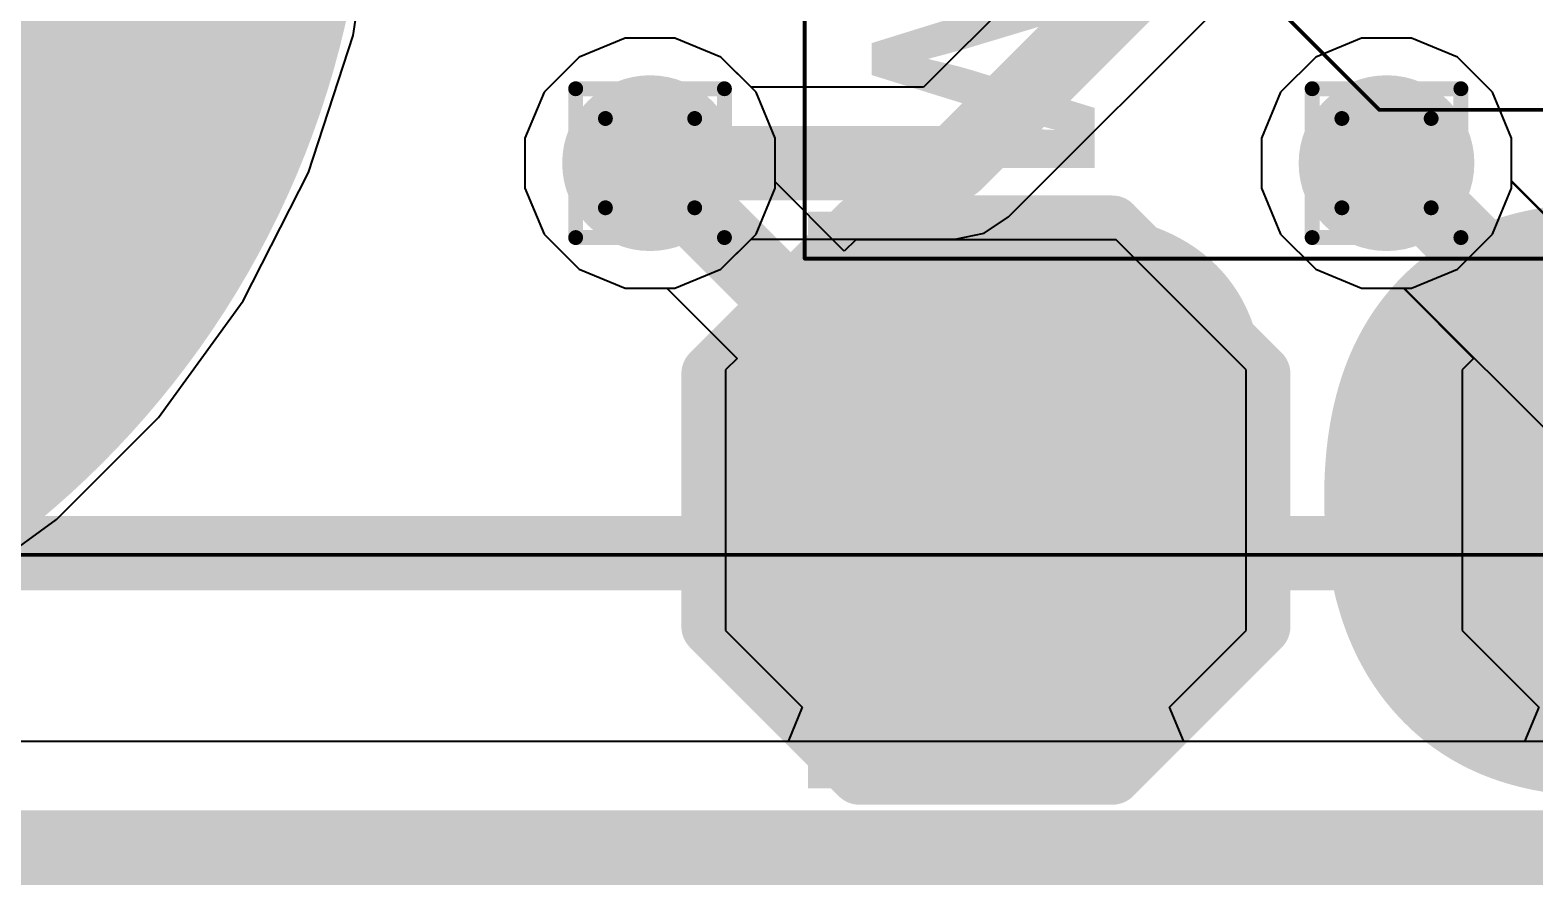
# Model space of a CAD drawing. Header units: inches. Extents: x -6 to 5433, y -4 to 5447.
# Drawn here: x 1.95 to 7.08, y -3.63 to -0.71 of the extents above; entities that cross this region are included whole.
import ezdxf

# ---------------------------------------------------------------- set-up
doc = ezdxf.new("R2010")
doc.units = ezdxf.units.IN
for name, color, linetype in [('Board_outline', 216, 'Continuous'), ('Bottom Layer', 5, 'Continuous'), ('Bottom Overlay', 54, 'Continuous'), ('Bottom Paste', 16, 'Continuous'), ('Bottom Solder', 6, 'Continuous'), ('Drill Drawing', 1, 'Continuous'), ('Ground', 16, 'Continuous'), ('Mechanical 4', 56, 'Continuous'), ('Multi-Layer', 9, 'Continuous'), ('Power', 76, 'Continuous'), ('Top Layer', 1, 'Continuous'), ('Top Overlay', 2, 'Continuous'), ('Top Solder', 216, 'Continuous'), ('Via Holes', 16, 'Continuous')]:
    doc.layers.add(name, color=color, linetype=linetype)
doc.styles.add('Arial_Bold', font='', dxfattribs={"height": 0.2})
doc.styles.get('Arial_Bold').set_extended_font_data('Arial', bold=True)

# ---------------------------------------------------------------- blocks, each defined once
blk = doc.blocks.new('T__________B_115')
at = {"layer": 'Bottom Layer'}
blk.add_hatch(color=5, dxfattribs=at).paths.add_polyline_path([(0.381, 0.762), (-0.381, 0.762), (-0.762, 0.381), (-0.762, -0.381), (-0.381, -0.762), (0.381, -0.762), (0.762, -0.381), (0.762, 0.381)])
at = {"layer": 'Bottom Paste'}
blk.add_hatch(color=16, dxfattribs=at).paths.add_polyline_path([(0.381, 0.762), (-0.381, 0.762), (-0.762, 0.381), (-0.762, -0.381), (-0.381, -0.762), (0.381, -0.762), (0.762, -0.381), (0.762, 0.381)])
at = {"layer": 'Bottom Solder'}
blk.add_hatch(color=6, dxfattribs=at).paths.add_polyline_path([(0.4318, 0.8636), (-0.4318, 0.8636), (-0.8636, 0.4318), (-0.8636, -0.4318), (-0.4318, -0.8636), (0.4318, -0.8636), (0.8636, -0.4318), (0.8636, 0.4318)])
at = {"layer": 'Bottom Overlay'}
for points in [[(-0.4318, 0.9398, 0.2, 0.2, 0), (-0.9398, 0.4318, 0.2, 0.2, 0)], [(-0.4318, 0.9398, 0.2, 0.2, 0), (0.4318, 0.9398, 0.2, 0.2, 0)], [(0.4318, 0.9398, 0.2, 0.2, 0), (0.9398, 0.4318, 0.2, 0.2, 0)], [(-0.9398, 0.4318, 0.2, 0.2, 0), (-0.9398, -0.4318, 0.2, 0.2, 0)], [(0.9398, 0.4318, 0.2, 0.2, 0), (0.9398, -0.4318, 0.2, 0.2, 0)], [(-0.9398, -0.4318, 0.2, 0.2, 0), (-0.4318, -0.9398, 0.2, 0.2, 0)], [(0.9398, -0.4318, 0.2, 0.2, 0), (0.4318, -0.9398, 0.2, 0.2, 0)], [(-0.4318, -0.9398, 0.2, 0.2, 0), (0.4318, -0.9398, 0.2, 0.2, 0)]]:
    blk.add_lwpolyline(points, format="xyseb", dxfattribs=at)
for points in [[(-0.4818, 0.9398, 0.1, 0.1, 1), (-0.3818, 0.9398, 0.1, 0.1, 1)], [(-0.4818, 0.9398, 0.1, 0.1, 1), (-0.3818, 0.9398, 0.1, 0.1, 1)], [(0.3818, 0.9398, 0.1, 0.1, 1), (0.4818, 0.9398, 0.1, 0.1, 1)], [(0.3818, 0.9398, 0.1, 0.1, 1), (0.4818, 0.9398, 0.1, 0.1, 1)], [(-0.9898, 0.4318, 0.1, 0.1, 1), (-0.8898, 0.4318, 0.1, 0.1, 1)], [(-0.9898, 0.4318, 0.1, 0.1, 1), (-0.8898, 0.4318, 0.1, 0.1, 1)], [(0.8898, 0.4318, 0.1, 0.1, 1), (0.9898, 0.4318, 0.1, 0.1, 1)], [(0.8898, 0.4318, 0.1, 0.1, 1), (0.9898, 0.4318, 0.1, 0.1, 1)], [(-0.9898, -0.4318, 0.1, 0.1, 1), (-0.8898, -0.4318, 0.1, 0.1, 1)], [(-0.9898, -0.4318, 0.1, 0.1, 1), (-0.8898, -0.4318, 0.1, 0.1, 1)], [(0.8898, -0.4318, 0.1, 0.1, 1), (0.9898, -0.4318, 0.1, 0.1, 1)], [(0.8898, -0.4318, 0.1, 0.1, 1), (0.9898, -0.4318, 0.1, 0.1, 1)], [(-0.4818, -0.9398, 0.1, 0.1, 1), (-0.3818, -0.9398, 0.1, 0.1, 1)], [(-0.4818, -0.9398, 0.1, 0.1, 1), (-0.3818, -0.9398, 0.1, 0.1, 1)], [(0.3818, -0.9398, 0.1, 0.1, 1), (0.4818, -0.9398, 0.1, 0.1, 1)], [(0.3818, -0.9398, 0.1, 0.1, 1), (0.4818, -0.9398, 0.1, 0.1, 1)]]:
    blk.add_lwpolyline(points, format="xyseb", close=True, dxfattribs=at)
blk = doc.blocks.new('T__________B_116')
at = {"layer": 'Bottom Layer'}
blk.add_hatch(color=5, dxfattribs=at).paths.add_polyline_path([(0.381, 0.762), (-0.381, 0.762), (-0.762, 0.381), (-0.762, -0.381), (-0.381, -0.762), (0.381, -0.762), (0.762, -0.381), (0.762, 0.381)])
at = {"layer": 'Bottom Paste'}
blk.add_hatch(color=16, dxfattribs=at).paths.add_polyline_path([(0.381, 0.762), (-0.381, 0.762), (-0.762, 0.381), (-0.762, -0.381), (-0.381, -0.762), (0.381, -0.762), (0.762, -0.381), (0.762, 0.381)])
at = {"layer": 'Bottom Solder'}
blk.add_hatch(color=6, dxfattribs=at).paths.add_polyline_path([(0.4318, 0.8636), (-0.4318, 0.8636), (-0.8636, 0.4318), (-0.8636, -0.4318), (-0.4318, -0.8636), (0.4318, -0.8636), (0.8636, -0.4318), (0.8636, 0.4318)])
at = {"layer": 'Bottom Overlay'}
for points in [[(-0.4318, 0.9398, 0.2, 0.2, 0), (-0.9398, 0.4318, 0.2, 0.2, 0)], [(-0.4318, 0.9398, 0.2, 0.2, 0), (0.4318, 0.9398, 0.2, 0.2, 0)], [(0.4318, 0.9398, 0.2, 0.2, 0), (0.9398, 0.4318, 0.2, 0.2, 0)], [(-0.9398, 0.4318, 0.2, 0.2, 0), (-0.9398, -0.4318, 0.2, 0.2, 0)], [(0.9398, 0.4318, 0.2, 0.2, 0), (0.9398, -0.4318, 0.2, 0.2, 0)], [(-0.9398, -0.4318, 0.2, 0.2, 0), (-0.4318, -0.9398, 0.2, 0.2, 0)], [(0.9398, -0.4318, 0.2, 0.2, 0), (0.4318, -0.9398, 0.2, 0.2, 0)], [(-0.4318, -0.9398, 0.2, 0.2, 0), (0.4318, -0.9398, 0.2, 0.2, 0)]]:
    blk.add_lwpolyline(points, format="xyseb", dxfattribs=at)
for points in [[(-0.4818, 0.9398, 0.1, 0.1, 1), (-0.3818, 0.9398, 0.1, 0.1, 1)], [(-0.4818, 0.9398, 0.1, 0.1, 1), (-0.3818, 0.9398, 0.1, 0.1, 1)], [(0.3818, 0.9398, 0.1, 0.1, 1), (0.4818, 0.9398, 0.1, 0.1, 1)], [(0.3818, 0.9398, 0.1, 0.1, 1), (0.4818, 0.9398, 0.1, 0.1, 1)], [(-0.9898, 0.4318, 0.1, 0.1, 1), (-0.8898, 0.4318, 0.1, 0.1, 1)], [(-0.9898, 0.4318, 0.1, 0.1, 1), (-0.8898, 0.4318, 0.1, 0.1, 1)], [(0.8898, 0.4318, 0.1, 0.1, 1), (0.9898, 0.4318, 0.1, 0.1, 1)], [(0.8898, 0.4318, 0.1, 0.1, 1), (0.9898, 0.4318, 0.1, 0.1, 1)], [(-0.9898, -0.4318, 0.1, 0.1, 1), (-0.8898, -0.4318, 0.1, 0.1, 1)], [(-0.9898, -0.4318, 0.1, 0.1, 1), (-0.8898, -0.4318, 0.1, 0.1, 1)], [(0.8898, -0.4318, 0.1, 0.1, 1), (0.9898, -0.4318, 0.1, 0.1, 1)], [(0.8898, -0.4318, 0.1, 0.1, 1), (0.9898, -0.4318, 0.1, 0.1, 1)], [(-0.4818, -0.9398, 0.1, 0.1, 1), (-0.3818, -0.9398, 0.1, 0.1, 1)], [(-0.4818, -0.9398, 0.1, 0.1, 1), (-0.3818, -0.9398, 0.1, 0.1, 1)], [(0.3818, -0.9398, 0.1, 0.1, 1), (0.4818, -0.9398, 0.1, 0.1, 1)], [(0.3818, -0.9398, 0.1, 0.1, 1), (0.4818, -0.9398, 0.1, 0.1, 1)]]:
    blk.add_lwpolyline(points, format="xyseb", close=True, dxfattribs=at)
blk = doc.blocks.new('S______152')
at = {"layer": 'Bottom Layer'}
h = blk.add_hatch(color=5, dxfattribs=at)
edge = h.paths.add_edge_path()
edge.add_arc((0, 0), 3, 0, 360)
at = {"layer": 'Bottom Solder'}
h = blk.add_hatch(color=6, dxfattribs=at)
edge = h.paths.add_edge_path()
edge.add_arc((0, 0), 3.1016, 0, 360)
at = {"layer": 'Ground'}
h = blk.add_hatch(color=16, dxfattribs=at)
edge = h.paths.add_edge_path()
edge.add_arc((0, 0), 3, 0, 360)
at = {"layer": 'Multi-Layer'}
h = blk.add_hatch(color=9, dxfattribs=at)
edge = h.paths.add_edge_path()
edge.add_arc((0, 0), 3, 0, 360)
at = {"layer": 'Power'}
h = blk.add_hatch(color=76, dxfattribs=at)
edge = h.paths.add_edge_path()
edge.add_arc((0, 0), 3, 0, 360)
at = {"layer": 'Top Layer'}
h = blk.add_hatch(color=1, dxfattribs=at)
edge = h.paths.add_edge_path()
edge.add_arc((0, 0), 3, 0, 360)
at = {"layer": 'Top Solder'}
h = blk.add_hatch(color=216, dxfattribs=at)
edge = h.paths.add_edge_path()
edge.add_arc((0, 0), 3.1016, 0, 360)

msp = doc.modelspace()

# ---------------------------------------------------------------- hatches: boundary and pattern name
at = {"layer": 'Bottom Layer'}
h = msp.add_hatch(color=5, dxfattribs=at)
edge = h.paths.add_edge_path()
edge.add_arc((4.064, -1.1684), 0.3, 0, 360)
h = msp.add_hatch(color=5, dxfattribs=at)
edge = h.paths.add_edge_path()
edge.add_arc((6.5787, -1.1684), 0.3, 0, 360)
at = {"layer": 'Ground'}
h = msp.add_hatch(color=16, dxfattribs=at)
edge = h.paths.add_edge_path()
edge.add_arc((4.064, -1.1684), 0.3, 0, 360)
h = msp.add_hatch(color=16, dxfattribs=at)
edge = h.paths.add_edge_path()
edge.add_arc((6.5787, -1.1684), 0.3, 0, 360)
at = {"layer": 'Power'}
h = msp.add_hatch(color=76, dxfattribs=at)
edge = h.paths.add_edge_path()
edge.add_arc((4.064, -1.1684), 0.3, 0, 360)
h = msp.add_hatch(color=76, dxfattribs=at)
edge = h.paths.add_edge_path()
edge.add_arc((6.5787, -1.1684), 0.3, 0, 360)
at = {"layer": 'Top Layer'}
h = msp.add_hatch(color=1, dxfattribs=at)
edge = h.paths.add_edge_path()
edge.add_arc((4.064, -1.1684), 0.3, 0, 360)
h = msp.add_hatch(color=1, dxfattribs=at)
edge = h.paths.add_edge_path()
edge.add_arc((6.5787, -1.1684), 0.3, 0, 360)
at = {"layer": 'Via Holes'}
h = msp.add_hatch(color=7, dxfattribs=at)
edge = h.paths.add_edge_path()
edge.add_arc((4.064, -1.1684), 0.15, 0, 360)
h = msp.add_hatch(color=7, dxfattribs=at)
edge = h.paths.add_edge_path()
edge.add_arc((6.5787, -1.1684), 0.15, 0, 360)

# ---------------------------------------------------------------- linework, layer by layer
at = {"layer": 'Board_outline'}
msp.add_lwpolyline([(-4.9266, -3.505, 0.254, 0.254, 0), (66.0734, -3.505, 0.254, 0.254, 0)], format="xyseb", dxfattribs=at)
at = {"layer": 'Bottom Layer'}
for p, q in [((3.9791, -0.7414), (3.8221, -0.8064)), ((4.1489, -0.7414), (3.9791, -0.7414)), ((4.3059, -0.8064), (4.1489, -0.7414)), ((6.4938, -0.7414), (6.3368, -0.8064)), ((6.6636, -0.7414), (6.4938, -0.7414)), ((6.8206, -0.8064), (6.6636, -0.7414)), ((3.8221, -0.8064), (3.702, -0.9265)), ((4.426, -0.9265), (4.3059, -0.8064)), ((6.3368, -0.8064), (6.2167, -0.9265)), ((6.9407, -0.9265), (6.8206, -0.8064)), ((3.702, -0.9265), (3.637, -1.0835)), ((4.491, -1.0835), (4.426, -0.9265)), ((6.2167, -0.9265), (6.1517, -1.0835)), ((7.0057, -1.0835), (6.9407, -0.9265)), ((3.637, -1.0835), (3.637, -1.2533)), ((4.491, -1.2325), (4.491, -1.0835)), ((6.1517, -1.0835), (6.1517, -1.2533)), ((7.0057, -1.2325), (7.0057, -1.0835)), ((3.637, -1.2533), (3.702, -1.4103)), ((4.7272, -1.4687), (4.491, -1.2325)), ((6.1517, -1.2533), (6.2167, -1.4103)), ((7.2419, -1.4687), (7.0057, -1.2325)), ((3.702, -1.4103), (3.8221, -1.5304)), ((4.7663, -1.4296), (4.7272, -1.4687)), ((5.6553, -1.4296), (4.7663, -1.4296)), ((6.0998, -1.8741), (5.6553, -1.4296)), ((6.2167, -1.4103), (6.3368, -1.5304)), ((3.8221, -1.5304), (3.9791, -1.5954)), ((6.3368, -1.5304), (6.4938, -1.5954)), ((3.9791, -1.5954), (4.1214, -1.5954)), ((4.1214, -1.5954), (4.361, -1.835)), ((6.4938, -1.5954), (6.6361, -1.5954)), ((6.6361, -1.5954), (6.8757, -1.835)), ((4.361, -1.835), (4.3218, -1.8741)), ((6.8757, -1.835), (6.8365, -1.8741)), ((4.3218, -1.8741), (4.3218, -2.7631)), ((6.0998, -2.7631), (6.0998, -1.8741)), ((6.8365, -1.8741), (6.8365, -2.7631)), ((4.3218, -2.7631), (4.5839, -3.0251)), ((5.8378, -3.0251), (6.0998, -2.7631)), ((6.8365, -2.7631), (7.0986, -3.0251)), ((4.5839, -3.0251), (4.5353, -3.1425)), ((5.8864, -3.1425), (5.8378, -3.0251)), ((7.0986, -3.0251), (7.05, -3.1425)), ((4.5353, -3.1425), (-4.9539, -3.1425)), ((7.05, -3.1425), (5.8864, -3.1425))]:
    msp.add_line(p, q, dxfattribs=at)
for points in [[(4.064, -1.1684, 0.254, 0.254, 0), (4.0894, -1.1938, 0.254, 0.254, 0)], [(4.0894, -1.1972, 0.254, 0.254, 0), (4.0894, -1.1938, 0.254, 0.254, 0)], [(4.0894, -1.1972, 0.254, 0.254, 0), (5.2108, -2.3186, 0.254, 0.254, 0)], [(6.6041, -1.1972, 0.254, 0.254, 0), (7.7255, -2.3186, 0.254, 0.254, 0)]]:
    msp.add_lwpolyline(points, format="xyseb", dxfattribs=at)
for points in [[(4.0005, -1.1684, 0.127, 0.127, 1), (4.1275, -1.1684, 0.127, 0.127, 1)], [(4.0259, -1.1938, 0.127, 0.127, 1), (4.1529, -1.1938, 0.127, 0.127, 1)], [(4.0259, -1.1938, 0.127, 0.127, 1), (4.1529, -1.1938, 0.127, 0.127, 1)], [(4.0259, -1.1972, 0.127, 0.127, 1), (4.1529, -1.1972, 0.127, 0.127, 1)], [(4.0259, -1.1972, 0.127, 0.127, 1), (4.1529, -1.1972, 0.127, 0.127, 1)], [(6.5406, -1.1972, 0.127, 0.127, 1), (6.6676, -1.1972, 0.127, 0.127, 1)], [(5.1473, -2.3186, 0.127, 0.127, 1), (5.2743, -2.3186, 0.127, 0.127, 1)]]:
    msp.add_lwpolyline(points, format="xyseb", close=True, dxfattribs=at)
at = {"layer": 'Drill Drawing'}
for points in [[(3.81, -0.9144, 0.0508, 0.0508, 0), (4.318, -0.9144, 0.0508, 0.0508, 0)], [(3.81, -1.4224, 0.0508, 0.0508, 0), (3.81, -0.9144, 0.0508, 0.0508, 0)], [(4.318, -1.4224, 0.0508, 0.0508, 0), (4.318, -0.9144, 0.0508, 0.0508, 0)], [(6.3247, -0.9144, 0.0508, 0.0508, 0), (6.8327, -0.9144, 0.0508, 0.0508, 0)], [(6.3247, -1.4224, 0.0508, 0.0508, 0), (6.3247, -0.9144, 0.0508, 0.0508, 0)], [(6.8327, -1.4224, 0.0508, 0.0508, 0), (6.8327, -0.9144, 0.0508, 0.0508, 0)], [(3.9116, -1.016, 0.0508, 0.0508, 0), (4.2164, -1.016, 0.0508, 0.0508, 0)], [(3.9116, -1.3208, 0.0508, 0.0508, 0), (3.9116, -1.016, 0.0508, 0.0508, 0)], [(4.2164, -1.3208, 0.0508, 0.0508, 0), (4.2164, -1.016, 0.0508, 0.0508, 0)], [(6.4263, -1.016, 0.0508, 0.0508, 0), (6.7311, -1.016, 0.0508, 0.0508, 0)], [(6.4263, -1.3208, 0.0508, 0.0508, 0), (6.4263, -1.016, 0.0508, 0.0508, 0)], [(6.7311, -1.3208, 0.0508, 0.0508, 0), (6.7311, -1.016, 0.0508, 0.0508, 0)], [(3.9116, -1.3208, 0.0508, 0.0508, 0), (4.2164, -1.3208, 0.0508, 0.0508, 0)], [(6.4263, -1.3208, 0.0508, 0.0508, 0), (6.7311, -1.3208, 0.0508, 0.0508, 0)], [(3.81, -1.4224, 0.0508, 0.0508, 0), (4.318, -1.4224, 0.0508, 0.0508, 0)], [(6.3247, -1.4224, 0.0508, 0.0508, 0), (6.8327, -1.4224, 0.0508, 0.0508, 0)]]:
    msp.add_lwpolyline(points, format="xyseb", dxfattribs=at)
for points in [[(3.7973, -0.9144, 0.0254, 0.0254, 1), (3.8227, -0.9144, 0.0254, 0.0254, 1)], [(3.7973, -0.9144, 0.0254, 0.0254, 1), (3.8227, -0.9144, 0.0254, 0.0254, 1)], [(4.3053, -0.9144, 0.0254, 0.0254, 1), (4.3307, -0.9144, 0.0254, 0.0254, 1)], [(4.3053, -0.9144, 0.0254, 0.0254, 1), (4.3307, -0.9144, 0.0254, 0.0254, 1)], [(6.312, -0.9144, 0.0254, 0.0254, 1), (6.3374, -0.9144, 0.0254, 0.0254, 1)], [(6.312, -0.9144, 0.0254, 0.0254, 1), (6.3374, -0.9144, 0.0254, 0.0254, 1)], [(6.82, -0.9144, 0.0254, 0.0254, 1), (6.8454, -0.9144, 0.0254, 0.0254, 1)], [(6.82, -0.9144, 0.0254, 0.0254, 1), (6.8454, -0.9144, 0.0254, 0.0254, 1)], [(3.8989, -1.016, 0.0254, 0.0254, 1), (3.9243, -1.016, 0.0254, 0.0254, 1)], [(3.8989, -1.016, 0.0254, 0.0254, 1), (3.9243, -1.016, 0.0254, 0.0254, 1)], [(4.2037, -1.016, 0.0254, 0.0254, 1), (4.2291, -1.016, 0.0254, 0.0254, 1)], [(4.2037, -1.016, 0.0254, 0.0254, 1), (4.2291, -1.016, 0.0254, 0.0254, 1)], [(6.4136, -1.016, 0.0254, 0.0254, 1), (6.439, -1.016, 0.0254, 0.0254, 1)], [(6.4136, -1.016, 0.0254, 0.0254, 1), (6.439, -1.016, 0.0254, 0.0254, 1)], [(6.7184, -1.016, 0.0254, 0.0254, 1), (6.7438, -1.016, 0.0254, 0.0254, 1)], [(6.7184, -1.016, 0.0254, 0.0254, 1), (6.7438, -1.016, 0.0254, 0.0254, 1)], [(3.8989, -1.3208, 0.0254, 0.0254, 1), (3.9243, -1.3208, 0.0254, 0.0254, 1)], [(3.8989, -1.3208, 0.0254, 0.0254, 1), (3.9243, -1.3208, 0.0254, 0.0254, 1)], [(4.2037, -1.3208, 0.0254, 0.0254, 1), (4.2291, -1.3208, 0.0254, 0.0254, 1)], [(4.2037, -1.3208, 0.0254, 0.0254, 1), (4.2291, -1.3208, 0.0254, 0.0254, 1)], [(6.4136, -1.3208, 0.0254, 0.0254, 1), (6.439, -1.3208, 0.0254, 0.0254, 1)], [(6.4136, -1.3208, 0.0254, 0.0254, 1), (6.439, -1.3208, 0.0254, 0.0254, 1)], [(6.7184, -1.3208, 0.0254, 0.0254, 1), (6.7438, -1.3208, 0.0254, 0.0254, 1)], [(6.7184, -1.3208, 0.0254, 0.0254, 1), (6.7438, -1.3208, 0.0254, 0.0254, 1)], [(3.7973, -1.4224, 0.0254, 0.0254, 1), (3.8227, -1.4224, 0.0254, 0.0254, 1)], [(3.7973, -1.4224, 0.0254, 0.0254, 1), (3.8227, -1.4224, 0.0254, 0.0254, 1)], [(4.3053, -1.4224, 0.0254, 0.0254, 1), (4.3307, -1.4224, 0.0254, 0.0254, 1)], [(4.3053, -1.4224, 0.0254, 0.0254, 1), (4.3307, -1.4224, 0.0254, 0.0254, 1)], [(6.312, -1.4224, 0.0254, 0.0254, 1), (6.3374, -1.4224, 0.0254, 0.0254, 1)], [(6.312, -1.4224, 0.0254, 0.0254, 1), (6.3374, -1.4224, 0.0254, 0.0254, 1)], [(6.82, -1.4224, 0.0254, 0.0254, 1), (6.8454, -1.4224, 0.0254, 0.0254, 1)], [(6.82, -1.4224, 0.0254, 0.0254, 1), (6.8454, -1.4224, 0.0254, 0.0254, 1)]]:
    msp.add_lwpolyline(points, format="xyseb", close=True, dxfattribs=at)
at = {"layer": 'Ground'}
for p, q in [((3.9791, -0.7414), (3.8221, -0.8064)), ((4.1489, -0.7414), (3.9791, -0.7414)), ((4.3059, -0.8064), (4.1489, -0.7414)), ((6.4938, -0.7414), (6.3368, -0.8064)), ((6.6636, -0.7414), (6.4938, -0.7414)), ((6.8206, -0.8064), (6.6636, -0.7414)), ((3.8221, -0.8064), (3.702, -0.9265)), ((4.426, -0.9265), (4.3059, -0.8064)), ((6.3368, -0.8064), (6.2167, -0.9265)), ((6.9407, -0.9265), (6.8206, -0.8064)), ((3.702, -0.9265), (3.637, -1.0835)), ((4.491, -1.0835), (4.426, -0.9265)), ((6.2167, -0.9265), (6.1517, -1.0835)), ((7.0057, -1.0835), (6.9407, -0.9265)), ((3.637, -1.0835), (3.637, -1.2533)), ((4.491, -1.2533), (4.491, -1.0835)), ((6.1517, -1.0835), (6.1517, -1.2533)), ((7.0057, -1.2533), (7.0057, -1.0835)), ((3.637, -1.2533), (3.702, -1.4103)), ((4.426, -1.4103), (4.491, -1.2533)), ((6.1517, -1.2533), (6.2167, -1.4103)), ((6.9407, -1.4103), (7.0057, -1.2533)), ((3.702, -1.4103), (3.8221, -1.5304)), ((4.3059, -1.5304), (4.426, -1.4103)), ((6.2167, -1.4103), (6.3368, -1.5304)), ((6.8206, -1.5304), (6.9407, -1.4103)), ((3.8221, -1.5304), (3.9791, -1.5954)), ((4.1489, -1.5954), (4.3059, -1.5304)), ((6.3368, -1.5304), (6.4938, -1.5954)), ((6.6636, -1.5954), (6.8206, -1.5304)), ((3.9791, -1.5954), (4.1489, -1.5954)), ((6.4938, -1.5954), (6.6636, -1.5954)), ((21.1788, -3.1425), (-4.9266, -3.1425))]:
    msp.add_line(p, q, dxfattribs=at)
at = {"layer": 'Mechanical 4'}
for points in [[(4.5919, -1.4945, 0.0127, 0.0127, 0), (4.5919, 5.7445, 0.0127, 0.0127, 0)], [(5.1571, 0.4105, 0.0127, 0.0127, 0), (6.5541, -0.9865, 0.0127, 0.0127, 0)], [(6.5541, -0.9865, 0.0127, 0.0127, 0), (12.5352, -0.9865, 0.0127, 0.0127, 0)], [(4.5919, -1.4945, 0.0127, 0.0127, 0), (13.2634, -1.4945, 0.0127, 0.0127, 0)], [(-2.5, -2.5, 0.254, 0.254, 0), (67.5, -2.5, 0.254, 0.254, 0)], [(-2.5028, -2.505, 0.0127, 0.0127, 0), (67.4972, -2.505, 0.0127, 0.0127, 0)]]:
    msp.add_lwpolyline(points, format="xyseb", dxfattribs=at)
for points in [[(6.5509, -0.9865, 0.00635, 0.00635, 1), (6.5572, -0.9865, 0.00635, 0.00635, 1)], [(6.5509, -0.9865, 0.00635, 0.00635, 1), (6.5572, -0.9865, 0.00635, 0.00635, 1)], [(4.5887, -1.4945, 0.00635, 0.00635, 1), (4.5951, -1.4945, 0.00635, 0.00635, 1)], [(4.5887, -1.4945, 0.00635, 0.00635, 1), (4.5951, -1.4945, 0.00635, 0.00635, 1)]]:
    msp.add_lwpolyline(points, format="xyseb", close=True, dxfattribs=at)
at = {"layer": 'Power'}
for p, q in [((7.4096, 1.5021), (4.9981, -0.9094)), ((5.2885, -1.3515), (7.7, 1.06)), ((3.05, -0.7322), (3.127, -0.2461)), ((2.8979, -1.2004), (3.05, -0.7322)), ((3.9791, -0.7414), (3.8221, -0.8064)), ((4.1489, -0.7414), (3.9791, -0.7414)), ((4.3059, -0.8064), (4.1489, -0.7414)), ((6.4938, -0.7414), (6.3368, -0.8064)), ((6.6636, -0.7414), (6.4938, -0.7414)), ((6.8206, -0.8064), (6.6636, -0.7414)), ((3.8221, -0.8064), (3.702, -0.9265)), ((4.4089, -0.9094), (4.3059, -0.8064)), ((6.3368, -0.8064), (6.2167, -0.9265)), ((6.9407, -0.9265), (6.8206, -0.8064)), ((4.9981, -0.9094), (4.4089, -0.9094)), ((3.702, -0.9265), (3.637, -1.0835)), ((6.2167, -0.9265), (6.1517, -1.0835)), ((7.0057, -1.0835), (6.9407, -0.9265)), ((3.637, -1.0835), (3.637, -1.2533)), ((6.1517, -1.0835), (6.1517, -1.2533)), ((7.0057, -1.2292), (7.0057, -1.0835)), ((2.6744, -1.6389), (2.8979, -1.2004)), ((8.0226, -2.246), (7.0057, -1.2292)), ((3.637, -1.2533), (3.702, -1.4103)), ((6.1517, -1.2533), (6.2167, -1.4103)), ((5.2045, -1.4077), (5.2885, -1.3515)), ((3.702, -1.4103), (3.8221, -1.5304)), ((4.3059, -1.5304), (4.4089, -1.4274)), ((4.4089, -1.4274), (5.1054, -1.4274)), ((5.1054, -1.4274), (5.2045, -1.4077)), ((6.2167, -1.4103), (6.3368, -1.5304)), ((3.8221, -1.5304), (3.9791, -1.5954)), ((4.1489, -1.5954), (4.3059, -1.5304)), ((6.3368, -1.5304), (6.4938, -1.5954)), ((2.3851, -2.0371), (2.6744, -1.6389)), ((3.9791, -1.5954), (4.1489, -1.5954)), ((6.4938, -1.5954), (6.6394, -1.5954)), ((6.6394, -1.5954), (7.7322, -2.6881)), ((2.0371, -2.3851), (2.3851, -2.0371)), ((1.6389, -2.6744), (2.0371, -2.3851)), ((19.1835, -3.1425), (0.8586, -3.1425))]:
    msp.add_line(p, q, dxfattribs=at)
for points in [[(5.1054, -1.1684, 0.254, 0.254, 0), (7.5928, 1.319, 0.254, 0.254, 0)], [(4.064, -1.1684, 0.254, 0.254, 0), (5.1054, -1.1684, 0.254, 0.254, 0)], [(6.5787, -1.1684, 0.254, 0.254, 0), (7.9153, -2.505, 0.254, 0.254, 0)]]:
    msp.add_lwpolyline(points, format="xyseb", dxfattribs=at)
for points in [[(4.0005, -1.1684, 0.127, 0.127, 1), (4.1275, -1.1684, 0.127, 0.127, 1)], [(5.0419, -1.1684, 0.127, 0.127, 1), (5.1689, -1.1684, 0.127, 0.127, 1)], [(5.0419, -1.1684, 0.127, 0.127, 1), (5.1689, -1.1684, 0.127, 0.127, 1)], [(6.5152, -1.1684, 0.127, 0.127, 1), (6.6422, -1.1684, 0.127, 0.127, 1)]]:
    msp.add_lwpolyline(points, format="xyseb", close=True, dxfattribs=at)
at = {"layer": 'Top Layer'}
for p, q in [((3.9791, -0.7414), (3.8221, -0.8064)), ((4.1489, -0.7414), (3.9791, -0.7414)), ((4.3059, -0.8064), (4.1489, -0.7414)), ((6.4938, -0.7414), (6.3368, -0.8064)), ((6.6636, -0.7414), (6.4938, -0.7414)), ((6.8206, -0.8064), (6.6636, -0.7414)), ((3.8221, -0.8064), (3.702, -0.9265)), ((4.426, -0.9265), (4.3059, -0.8064)), ((6.3368, -0.8064), (6.2167, -0.9265)), ((6.9407, -0.9265), (6.8206, -0.8064)), ((3.702, -0.9265), (3.637, -1.0835)), ((4.491, -1.0835), (4.426, -0.9265)), ((6.2167, -0.9265), (6.1517, -1.0835)), ((7.0057, -1.0835), (6.9407, -0.9265)), ((3.637, -1.0835), (3.637, -1.2533)), ((4.491, -1.2533), (4.491, -1.0835)), ((6.1517, -1.0835), (6.1517, -1.2533)), ((7.0057, -1.2533), (7.0057, -1.0835)), ((3.637, -1.2533), (3.702, -1.4103)), ((4.426, -1.4103), (4.491, -1.2533)), ((6.1517, -1.2533), (6.2167, -1.4103)), ((6.9407, -1.4103), (7.0057, -1.2533)), ((3.702, -1.4103), (3.8221, -1.5304)), ((4.3059, -1.5304), (4.426, -1.4103)), ((6.2167, -1.4103), (6.3368, -1.5304)), ((6.8206, -1.5304), (6.9407, -1.4103)), ((3.8221, -1.5304), (3.9791, -1.5954)), ((4.1489, -1.5954), (4.3059, -1.5304)), ((6.3368, -1.5304), (6.4938, -1.5954)), ((6.6636, -1.5954), (6.8206, -1.5304)), ((3.9791, -1.5954), (4.1489, -1.5954)), ((6.4938, -1.5954), (6.6636, -1.5954)), ((21.1788, -3.1425), (-4.9266, -3.1425))]:
    msp.add_line(p, q, dxfattribs=at)

# ---------------------------------------------------------------- block references
for name, p, rotation in [('S______152', (0, 0), 180), ('T__________B_116', (5.2108, -2.3186), 90), ('T__________B_115', (7.7255, -2.3186), 90)]:
    msp.add_blockref(name, p, dxfattribs=dict(rotation=rotation))

# ---------------------------------------------------------------- texts
at = {"layer": 'Bottom Overlay', "style": 'Arial_Bold', "text_generation_flag": 2}
msp.add_text('MISO', height=0.762, rotation=270, dxfattribs=at).set_placement((4.8207, -1.2565))
at = {"layer": 'Top Overlay', "style": 'Arial_Bold'}
msp.add_text('POWER MODULE V.10.0.0', height=1.968, rotation=360, dxfattribs=at).set_placement((4.4196, -3.302))

doc.saveas('drawing.dxf')
